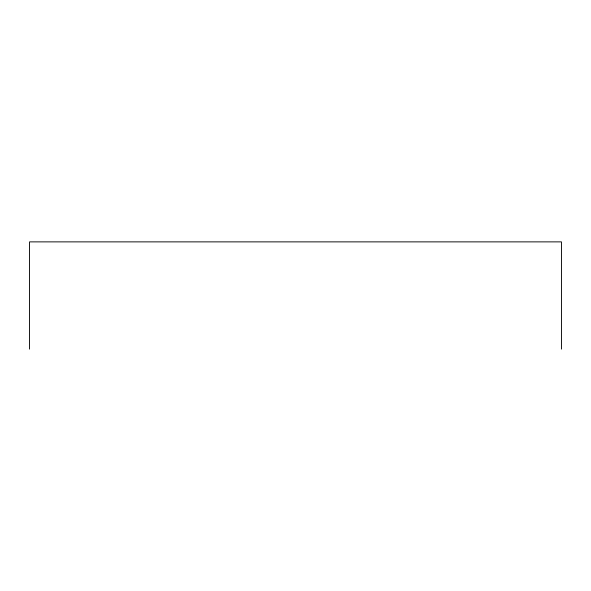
<?xml version="1.0" encoding="UTF-8"?>
<svg xmlns="http://www.w3.org/2000/svg" width="591" height="591" viewBox="0 0 591 591"><rect width="100%" height="100%" fill="white"/><g stroke="black" fill="none" stroke-linecap="round" stroke-linejoin="round"><path stroke-width="0.89" d="M561.45 349.126L561.45 241.874L29.55 241.874L29.55 349.126"/></g></svg>
